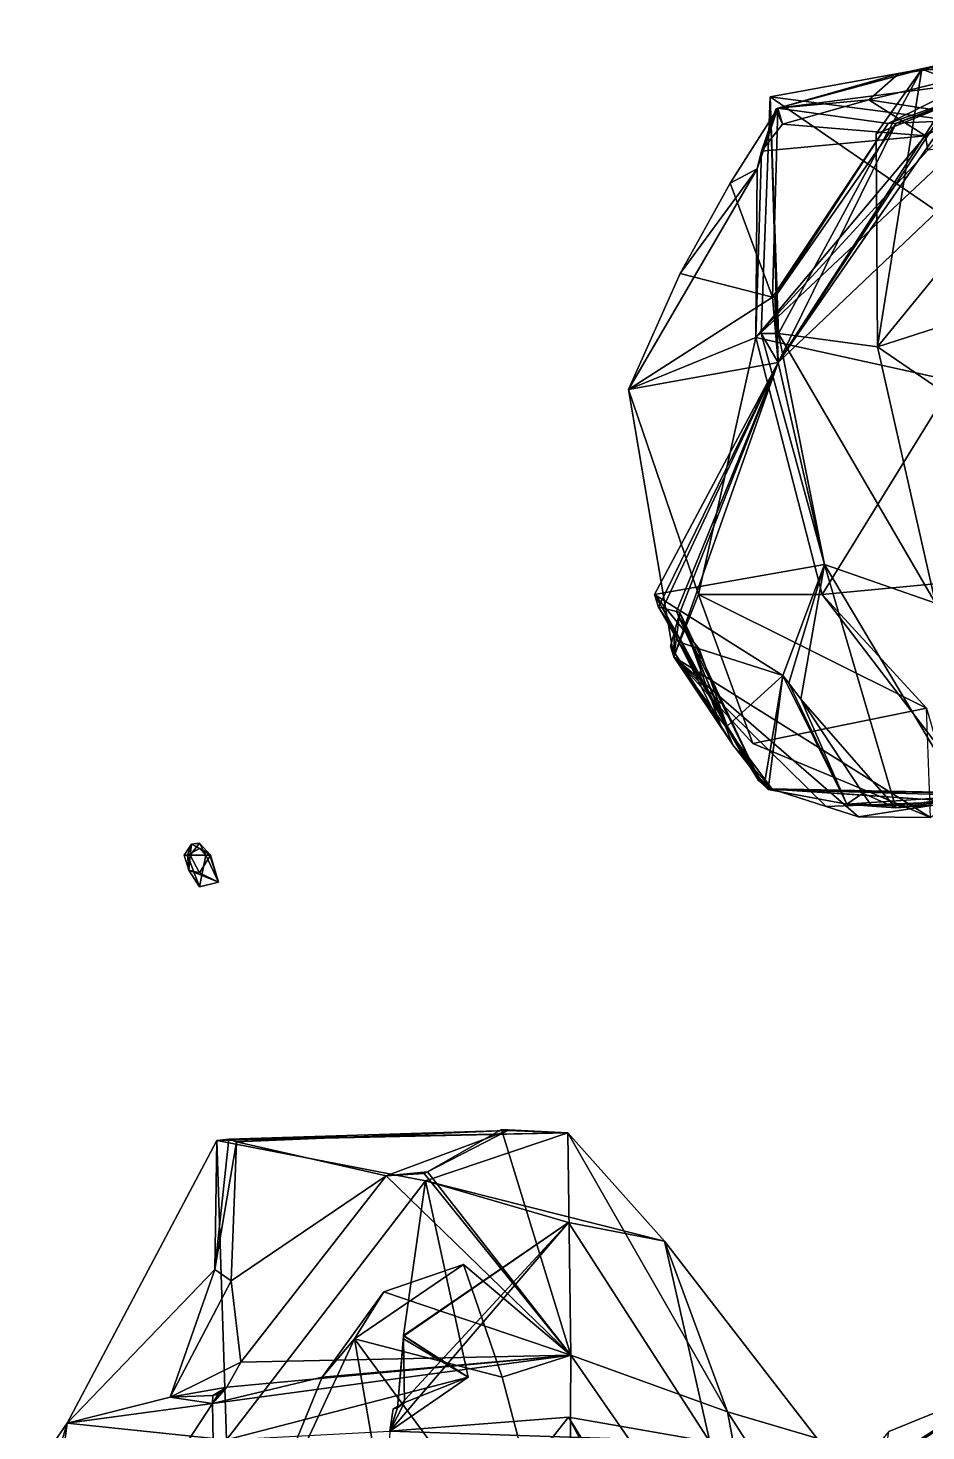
# Model space of a CAD drawing. Extents: x 290095 to 295679, y 4553756 to 4561441.
# Drawn here: x 293726.3 to 293787.6, y 4558671.6 to 4558767.4 of the extents above; entities that cross this region are included whole.
import ezdxf

# ---------------------------------------------------------------- set-up
doc = ezdxf.new("R2010")
doc.units = 0
doc.layers.add('Au_ppm_Pref_-_0_5', color=7, linetype='CONTINUOUS')

msp = doc.modelspace()

# ---------------------------------------------------------------- linework, layer by layer
at = {"layer": 'Au_ppm_Pref_-_0_5'}
for points in [[(293784.215, 4558760.178, 1930.281), (293787.338, 4558764.598, 1924.359), (293802.083, 4558767.412, 1930.905)], [(293784.215, 4558760.178, 1930.281), (293802.083, 4558767.412, 1930.905), (293784.312, 4558745.654, 1930.778)], [(293784.312, 4558745.654, 1930.778), (293802.083, 4558767.412, 1930.905), (293798.232, 4558750.122, 1933.732)], [(293811.471, 4558763.589, 1925.077), (293802.083, 4558767.412, 1930.905), (293787.338, 4558764.598, 1924.359)], [(293798.501, 4558766.075, 1906.31), (293783.705, 4558762.511, 1903.761), (293789.231, 4558761.673, 1901.375)], [(293798.501, 4558766.075, 1906.31), (293785.738, 4558764.289, 1906.094), (293783.705, 4558762.511, 1903.761)], [(293798.501, 4558766.075, 1906.31), (293788.043, 4558764.792, 1906.411), (293785.738, 4558764.289, 1906.094)], [(293800.617, 4558759.647, 1918.854), (293787.338, 4558764.598, 1924.359), (293776.967, 4558762.714, 1918.402)], [(293777.538, 4558746.559, 1924.028), (293776.967, 4558762.714, 1918.402), (293787.338, 4558764.598, 1924.359)], [(293788.043, 4558764.792, 1906.411), (293777.495, 4558761.944, 1905.753), (293785.738, 4558764.289, 1906.094)], [(293777.495, 4558761.944, 1905.753), (293788.043, 4558764.792, 1906.411), (293790.536, 4558763.635, 1909.218)], [(293777.495, 4558761.944, 1905.753), (293783.705, 4558762.511, 1903.761), (293785.738, 4558764.289, 1906.094)], [(293777.538, 4558746.559, 1924.028), (293787.338, 4558764.598, 1924.359), (293784.312, 4558745.654, 1930.778)], [(293784.312, 4558745.654, 1930.778), (293787.338, 4558764.598, 1924.359), (293784.215, 4558760.178, 1930.281)], [(293800.617, 4558759.647, 1918.854), (293811.471, 4558763.589, 1925.077), (293787.338, 4558764.598, 1924.359)], [(293790.536, 4558763.635, 1909.218), (293785.041, 4558760.903, 1910.684), (293777.495, 4558761.944, 1905.753)], [(293791.522, 4558763.178, 1910.328), (293785.041, 4558760.903, 1910.684), (293790.536, 4558763.635, 1909.218)], [(293791.522, 4558763.178, 1910.328), (293785.574, 4558760.925, 1910.894), (293785.041, 4558760.903, 1910.684)], [(293791.522, 4558763.178, 1910.328), (293792.863, 4558763.512, 1910.453), (293785.574, 4558760.925, 1910.894)], [(293785.574, 4558760.925, 1910.894), (293792.863, 4558763.512, 1910.453), (293788.154, 4558761.032, 1911.909)], [(293776.362, 4558746.559, 1918.402), (293776.967, 4558762.714, 1918.402), (293777.538, 4558746.559, 1924.028)], [(293776.967, 4558762.714, 1918.402), (293776.362, 4558746.559, 1918.402), (293777.522, 4558744.57, 1912.256)], [(293800.617, 4558759.647, 1918.854), (293776.967, 4558762.714, 1918.402), (293788.39, 4558754.876, 1915.629)], [(293776.967, 4558762.714, 1918.402), (293777.522, 4558744.57, 1912.256), (293788.39, 4558754.876, 1915.629)], [(293777.819, 4558760.855, 1905.136), (293783.705, 4558762.511, 1903.761), (293777.495, 4558761.944, 1905.753)], [(293777.819, 4558760.855, 1905.136), (293787.574, 4558760.045, 1901.229), (293783.705, 4558762.511, 1903.761)], [(293787.574, 4558760.045, 1901.229), (293789.231, 4558761.673, 1901.375), (293783.705, 4558762.511, 1903.761)], [(293777.495, 4558761.944, 1905.753), (293774.247, 4558756.826, 1905.971), (293776.08, 4558757.794, 1904.809)], [(293774.247, 4558756.826, 1905.971), (293777.495, 4558761.944, 1905.753), (293777.123, 4558749.042, 1910.798)], [(293776.08, 4558757.794, 1904.809), (293776.371, 4558759.015, 1905.018), (293777.495, 4558761.944, 1905.753)], [(293776.371, 4558759.015, 1905.018), (293777.35, 4558761.866, 1905.67), (293777.495, 4558761.944, 1905.753)], [(293777.35, 4558761.866, 1905.67), (293776.371, 4558759.015, 1905.018), (293777.819, 4558760.855, 1905.136)], [(293785.041, 4558760.903, 1910.684), (293777.123, 4558749.042, 1910.798), (293777.495, 4558761.944, 1905.753)], [(293777.35, 4558761.866, 1905.67), (293777.819, 4558760.855, 1905.136), (293777.495, 4558761.944, 1905.753)], [(293790.241, 4558761.604, 1901.068), (293789.231, 4558761.673, 1901.375), (293787.574, 4558760.045, 1901.229)], [(293790.241, 4558761.604, 1901.068), (293787.574, 4558760.045, 1901.229), (293787.744, 4558759.071, 1900.82)], [(293777.819, 4558760.855, 1905.136), (293776.371, 4558759.015, 1905.018), (293787.574, 4558760.045, 1901.229)], [(293785.041, 4558760.903, 1910.684), (293777.279, 4558749.027, 1910.897), (293777.123, 4558749.042, 1910.798)], [(293785.574, 4558760.925, 1910.894), (293777.279, 4558749.027, 1910.897), (293785.041, 4558760.903, 1910.684)], [(293777.522, 4558744.57, 1912.256), (293777.279, 4558749.027, 1910.897), (293785.574, 4558760.925, 1910.894)], [(293788.154, 4558761.032, 1911.909), (293777.522, 4558744.57, 1912.256), (293785.574, 4558760.925, 1910.894)], [(293788.327, 4558760.953, 1912.102), (293777.522, 4558744.57, 1912.256), (293788.154, 4558761.032, 1911.909)], [(293788.738, 4558760.766, 1912.559), (293777.522, 4558744.57, 1912.256), (293788.327, 4558760.953, 1912.102)], [(293788.39, 4558754.876, 1915.629), (293777.522, 4558744.57, 1912.256), (293788.738, 4558760.766, 1912.559)], [(293776.371, 4558759.015, 1905.018), (293775.998, 4558746.291, 1900.628), (293787.574, 4558760.045, 1901.229)], [(293787.574, 4558760.045, 1901.229), (293775.998, 4558746.291, 1900.628), (293787.744, 4558759.071, 1900.82)], [(293787.744, 4558759.071, 1900.82), (293775.998, 4558746.291, 1900.628), (293789.854, 4558759.303, 1900.319)], [(293789.854, 4558759.303, 1900.319), (293775.998, 4558746.291, 1900.628), (293789.521, 4558743.303, 1896.263)], [(293776.371, 4558759.015, 1905.018), (293776.08, 4558757.794, 1904.809), (293775.998, 4558746.291, 1900.628)], [(293776.08, 4558757.794, 1904.809), (293767.297, 4558742.721, 1906.523), (293775.998, 4558746.291, 1900.628)], [(293770.831, 4558750.653, 1906.523), (293767.297, 4558742.721, 1906.523), (293776.08, 4558757.794, 1904.809)], [(293776.08, 4558757.794, 1904.809), (293774.247, 4558756.826, 1905.971), (293770.831, 4558750.653, 1906.523)], [(293774.247, 4558756.826, 1905.971), (293777.123, 4558749.042, 1910.798), (293770.831, 4558750.653, 1906.523)], [(293770.831, 4558750.653, 1906.523), (293777.123, 4558749.042, 1910.798), (293767.297, 4558742.721, 1906.523)], [(293804.137, 4558732.071, 1930.598), (293784.312, 4558745.654, 1930.778), (293798.232, 4558750.122, 1933.732)], [(293767.297, 4558742.721, 1906.523), (293777.123, 4558749.042, 1910.798), (293777.522, 4558744.57, 1912.256)], [(293777.123, 4558749.042, 1910.798), (293777.279, 4558749.027, 1910.897), (293777.522, 4558744.57, 1912.256)], [(293767.297, 4558742.721, 1906.523), (293772.071, 4558728.741, 1901.828), (293775.998, 4558746.291, 1900.628)], [(293775.998, 4558746.291, 1900.628), (293772.071, 4558728.741, 1901.828), (293780.532, 4558728.741, 1896.879)], [(293775.998, 4558746.291, 1900.628), (293780.532, 4558728.741, 1896.879), (293789.521, 4558743.303, 1896.263)], [(293780.678, 4558730.787, 1918.197), (293776.362, 4558746.559, 1918.402), (293777.538, 4558746.559, 1924.028)], [(293776.362, 4558746.559, 1918.402), (293780.678, 4558730.787, 1918.197), (293777.522, 4558744.57, 1912.256)], [(293780.678, 4558730.787, 1918.197), (293777.538, 4558746.559, 1924.028), (293788.275, 4558728.145, 1924.731)], [(293777.538, 4558746.559, 1924.028), (293784.312, 4558745.654, 1930.778), (293788.275, 4558728.145, 1924.731)], [(293804.137, 4558732.071, 1930.598), (293788.275, 4558728.145, 1924.731), (293784.312, 4558745.654, 1930.778)], [(293777.522, 4558744.57, 1912.256), (293770.402, 4558724.465, 1907.787), (293767.297, 4558742.721, 1906.523)], [(293777.522, 4558744.57, 1912.256), (293769.082, 4558728.741, 1912.463), (293769.349, 4558727.876, 1911.517)], [(293769.082, 4558728.741, 1912.463), (293777.522, 4558744.57, 1912.256), (293780.678, 4558730.787, 1918.197)], [(293777.522, 4558744.57, 1912.256), (293769.349, 4558727.876, 1911.517), (293769.65, 4558727.798, 1911.069)], [(293770.579, 4558727.56, 1909.684), (293777.522, 4558744.57, 1912.256), (293769.65, 4558727.798, 1911.069)], [(293770.8, 4558727.503, 1909.353), (293770.402, 4558724.465, 1907.787), (293777.522, 4558744.57, 1912.256)], [(293770.8, 4558727.503, 1909.353), (293777.522, 4558744.57, 1912.256), (293770.579, 4558727.56, 1909.684)], [(293789.521, 4558743.303, 1896.263), (293780.532, 4558728.741, 1896.879), (293798.577, 4558730.441, 1896.349)], [(293767.297, 4558742.721, 1906.523), (293770.402, 4558724.465, 1907.787), (293772.071, 4558728.741, 1901.828)], [(293769.082, 4558728.741, 1912.463), (293780.678, 4558730.787, 1918.197), (293777.831, 4558723.193, 1914.978)], [(293777.831, 4558723.193, 1914.978), (293780.678, 4558730.787, 1918.197), (293778.239, 4558722.664, 1915.026)], [(293780.678, 4558730.787, 1918.197), (293779.075, 4558721.58, 1915.125), (293778.239, 4558722.664, 1915.026)], [(293779.075, 4558721.58, 1915.125), (293780.678, 4558730.787, 1918.197), (293785.556, 4558714.166, 1915.985)], [(293785.556, 4558714.166, 1915.985), (293780.678, 4558730.787, 1918.197), (293790.379, 4558714.511, 1918.143)], [(293780.678, 4558730.787, 1918.197), (293788.275, 4558728.145, 1924.731), (293790.379, 4558714.511, 1918.143)], [(293798.577, 4558730.441, 1896.349), (293780.532, 4558728.741, 1896.879), (293788.39, 4558718.466, 1897.159)], [(293770.982, 4558725.397, 1912.463), (293769.349, 4558727.876, 1911.517), (293769.082, 4558728.741, 1912.463)], [(293770.982, 4558725.397, 1912.463), (293769.082, 4558728.741, 1912.463), (293772.132, 4558725.027, 1912.885)], [(293772.132, 4558725.027, 1912.885), (293769.082, 4558728.741, 1912.463), (293777.831, 4558723.193, 1914.978)], [(293770.402, 4558724.465, 1907.787), (293775.791, 4558718.564, 1903.131), (293772.071, 4558728.741, 1901.828)], [(293772.071, 4558728.741, 1901.828), (293775.791, 4558718.564, 1903.131), (293787.651, 4558720.976, 1900.584)], [(293772.071, 4558728.741, 1901.828), (293787.651, 4558720.976, 1900.584), (293780.532, 4558728.741, 1896.879)], [(293787.651, 4558720.976, 1900.584), (293788.39, 4558718.466, 1897.159), (293780.532, 4558728.741, 1896.879)], [(293769.349, 4558727.876, 1911.517), (293770.982, 4558725.397, 1912.463), (293770.64, 4558725.605, 1911.517)], [(293769.349, 4558727.876, 1911.517), (293770.64, 4558725.605, 1911.517), (293769.65, 4558727.798, 1911.069)], [(293769.65, 4558727.798, 1911.069), (293770.64, 4558725.605, 1911.517), (293774.355, 4558719.067, 1911.517)], [(293769.65, 4558727.798, 1911.069), (293774.355, 4558719.067, 1911.517), (293770.579, 4558727.56, 1909.684)], [(293770.42, 4558726.114, 1908.898), (293770.402, 4558724.465, 1907.787), (293770.8, 4558727.503, 1909.353)], [(293770.42, 4558726.114, 1908.898), (293770.8, 4558727.503, 1909.353), (293773.602, 4558719.77, 1910.026)], [(293770.579, 4558727.56, 1909.684), (293776.153, 4558716.258, 1911.166), (293770.8, 4558727.503, 1909.353)], [(293770.579, 4558727.56, 1909.684), (293774.355, 4558719.067, 1911.517), (293776.153, 4558716.258, 1911.166)], [(293776.153, 4558716.258, 1911.166), (293774.419, 4558718.474, 1910.366), (293770.8, 4558727.503, 1909.353)], [(293773.602, 4558719.77, 1910.026), (293770.8, 4558727.503, 1909.353), (293774.419, 4558718.474, 1910.366)], [(293770.402, 4558724.465, 1907.787), (293770.42, 4558726.114, 1908.898), (293770.172, 4558725.209, 1908.602)], [(293770.172, 4558725.209, 1908.602), (293770.42, 4558726.114, 1908.898), (293773.602, 4558719.77, 1910.026)], [(293773.602, 4558719.77, 1910.026), (293770.402, 4558724.465, 1907.787), (293770.172, 4558725.209, 1908.602)], [(293770.64, 4558725.605, 1911.517), (293770.982, 4558725.397, 1912.463), (293772.227, 4558723.083, 1912.166)], [(293774.031, 4558719.729, 1911.736), (293770.64, 4558725.605, 1911.517), (293772.227, 4558723.083, 1912.166)], [(293774.355, 4558719.067, 1911.517), (293770.64, 4558725.605, 1911.517), (293774.031, 4558719.729, 1911.736)], [(293770.982, 4558725.397, 1912.463), (293772.132, 4558725.027, 1912.885), (293772.227, 4558723.083, 1912.166)], [(293774.031, 4558719.729, 1911.736), (293772.227, 4558723.083, 1912.166), (293772.132, 4558725.027, 1912.885)], [(293777.831, 4558723.193, 1914.978), (293774.031, 4558719.729, 1911.736), (293772.132, 4558725.027, 1912.885)], [(293777.109, 4558715.426, 1911.277), (293770.402, 4558724.465, 1907.787), (293774.419, 4558718.474, 1910.366)], [(293780.795, 4558714.252, 1909.982), (293770.402, 4558724.465, 1907.787), (293777.109, 4558715.426, 1911.277)], [(293783.012, 4558713.546, 1909.204), (293770.402, 4558724.465, 1907.787), (293780.795, 4558714.252, 1909.982)], [(293787.929, 4558713.494, 1906.196), (293770.402, 4558724.465, 1907.787), (293783.012, 4558713.546, 1909.204)], [(293770.402, 4558724.465, 1907.787), (293773.602, 4558719.77, 1910.026), (293774.419, 4558718.474, 1910.366)], [(293770.402, 4558724.465, 1907.787), (293787.929, 4558713.494, 1906.196), (293775.791, 4558718.564, 1903.131)], [(293776.562, 4558715.688, 1911.394), (293774.031, 4558719.729, 1911.736), (293777.831, 4558723.193, 1914.978)], [(293776.833, 4558715.416, 1911.456), (293776.562, 4558715.688, 1911.394), (293777.831, 4558723.193, 1914.978)], [(293776.833, 4558715.416, 1911.456), (293777.831, 4558723.193, 1914.978), (293782.2, 4558714.405, 1914.323)], [(293777.831, 4558723.193, 1914.978), (293778.239, 4558722.664, 1915.026), (293782.2, 4558714.405, 1914.323)], [(293778.239, 4558722.664, 1915.026), (293779.075, 4558721.58, 1915.125), (293782.2, 4558714.405, 1914.323)], [(293787.651, 4558720.976, 1900.584), (293775.791, 4558718.564, 1903.131), (293787.929, 4558713.494, 1906.196)], [(293779.075, 4558721.58, 1915.125), (293785.556, 4558714.166, 1915.985), (293783.306, 4558715.174, 1915.281)], [(293779.075, 4558721.58, 1915.125), (293783.306, 4558715.174, 1915.281), (293782.2, 4558714.405, 1914.323)], [(293774.031, 4558719.729, 1911.736), (293774.948, 4558718.024, 1911.517), (293774.355, 4558719.067, 1911.517)], [(293774.948, 4558718.024, 1911.517), (293774.031, 4558719.729, 1911.736), (293776.562, 4558715.688, 1911.394)], [(293774.355, 4558719.067, 1911.517), (293774.948, 4558718.024, 1911.517), (293776.153, 4558716.258, 1911.166)], [(293776.153, 4558716.258, 1911.166), (293777.109, 4558715.426, 1911.277), (293774.419, 4558718.474, 1910.366)], [(293776.183, 4558716.029, 1911.341), (293776.153, 4558716.258, 1911.166), (293774.948, 4558718.024, 1911.517)], [(293776.183, 4558716.029, 1911.341), (293774.948, 4558718.024, 1911.517), (293776.562, 4558715.688, 1911.394)], [(293776.183, 4558716.029, 1911.341), (293777.109, 4558715.426, 1911.277), (293776.153, 4558716.258, 1911.166)], [(293776.183, 4558716.029, 1911.341), (293776.987, 4558715.465, 1911.319), (293777.109, 4558715.426, 1911.277)], [(293776.562, 4558715.688, 1911.394), (293776.987, 4558715.465, 1911.319), (293776.183, 4558716.029, 1911.341)], [(293776.833, 4558715.416, 1911.456), (293776.987, 4558715.465, 1911.319), (293776.562, 4558715.688, 1911.394)], [(293792.814, 4558715.117, 1912.327), (293776.987, 4558715.465, 1911.319), (293776.833, 4558715.416, 1911.456)], [(293776.833, 4558715.416, 1911.456), (293782.2, 4558714.405, 1914.323), (293790.964, 4558714.993, 1912.676)], [(293792.814, 4558715.117, 1912.327), (293776.833, 4558715.416, 1911.456), (293790.964, 4558714.993, 1912.676)], [(293777.109, 4558715.426, 1911.277), (293776.987, 4558715.465, 1911.319), (293789.737, 4558714.605, 1911.246)], [(293776.987, 4558715.465, 1911.319), (293793.114, 4558715.137, 1912.271), (293789.737, 4558714.605, 1911.246)], [(293793.114, 4558715.137, 1912.271), (293776.987, 4558715.465, 1911.319), (293792.814, 4558715.117, 1912.327)], [(293777.109, 4558715.426, 1911.277), (293789.737, 4558714.605, 1911.246), (293780.795, 4558714.252, 1909.982)], [(293786.139, 4558714.341, 1914.511), (293785.556, 4558714.166, 1915.985), (293801.555, 4558716.102, 1912.845)], [(293790.379, 4558714.511, 1918.143), (293801.555, 4558716.102, 1912.845), (293785.556, 4558714.166, 1915.985)], [(293786.139, 4558714.341, 1914.511), (293801.555, 4558716.102, 1912.845), (293790.964, 4558714.993, 1912.676)], [(293780.795, 4558714.252, 1909.982), (293789.737, 4558714.605, 1911.246), (293783.012, 4558713.546, 1909.204)], [(293783.306, 4558715.174, 1915.281), (293783.905, 4558714.267, 1915.303), (293782.2, 4558714.405, 1914.323)], [(293790.964, 4558714.993, 1912.676), (293782.2, 4558714.405, 1914.323), (293786.139, 4558714.341, 1914.511)], [(293782.2, 4558714.405, 1914.323), (293783.905, 4558714.267, 1915.303), (293786.139, 4558714.341, 1914.511)], [(293789.737, 4558714.605, 1911.246), (293787.929, 4558713.494, 1906.196), (293783.012, 4558713.546, 1909.204)], [(293785.556, 4558714.166, 1915.985), (293783.905, 4558714.267, 1915.303), (293783.306, 4558715.174, 1915.281)], [(293783.905, 4558714.267, 1915.303), (293785.556, 4558714.166, 1915.985), (293786.139, 4558714.341, 1914.511)], [(293736.933, 4558710.923, 1918.402), (293737.451, 4558711.69, 1918.402), (293737.348, 4558710.923, 1918.706)], [(293737.451, 4558711.69, 1918.402), (293736.933, 4558710.923, 1918.402), (293737.182, 4558710.923, 1918.02)], [(293737.451, 4558711.69, 1918.402), (293737.182, 4558710.923, 1918.02), (293737.994, 4558711.389, 1918.247)], [(293737.994, 4558711.389, 1918.247), (293737.182, 4558710.923, 1918.02), (293738.418, 4558710.923, 1918.202)], [(293738.752, 4558710.923, 1918.759), (293737.348, 4558710.923, 1918.706), (293737.994, 4558711.76, 1918.681)], [(293737.451, 4558711.69, 1918.402), (293737.994, 4558711.76, 1918.681), (293737.348, 4558710.923, 1918.706)], [(293737.451, 4558711.69, 1918.402), (293738.237, 4558711.268, 1918.402), (293737.994, 4558711.76, 1918.681)], [(293738.237, 4558711.268, 1918.402), (293737.451, 4558711.69, 1918.402), (293737.994, 4558711.389, 1918.247)], [(293738.752, 4558710.923, 1918.759), (293737.994, 4558711.76, 1918.681), (293738.237, 4558711.268, 1918.402)], [(293738.237, 4558711.268, 1918.402), (293737.994, 4558711.389, 1918.247), (293738.418, 4558710.923, 1918.202)], [(293737.268, 4558709.896, 1918.402), (293736.933, 4558710.923, 1918.402), (293737.348, 4558710.923, 1918.706)], [(293736.933, 4558710.923, 1918.402), (293737.268, 4558709.896, 1918.402), (293737.182, 4558710.923, 1918.02)], [(293737.268, 4558709.896, 1918.402), (293737.994, 4558708.759, 1917.681), (293737.182, 4558710.923, 1918.02)], [(293738.418, 4558710.923, 1918.202), (293737.182, 4558710.923, 1918.02), (293737.994, 4558708.759, 1917.681)], [(293737.268, 4558709.896, 1918.402), (293737.348, 4558710.923, 1918.706), (293737.994, 4558709.732, 1918.799)], [(293738.752, 4558710.923, 1918.759), (293737.994, 4558709.732, 1918.799), (293737.348, 4558710.923, 1918.706)], [(293738.752, 4558710.923, 1918.759), (293739.3, 4558709.075, 1918.402), (293737.994, 4558709.732, 1918.799)], [(293739.3, 4558709.075, 1918.402), (293738.418, 4558710.923, 1918.202), (293737.994, 4558708.759, 1917.681)], [(293738.752, 4558710.923, 1918.759), (293738.237, 4558711.268, 1918.402), (293738.704, 4558710.923, 1918.402)], [(293738.704, 4558710.923, 1918.402), (293738.237, 4558711.268, 1918.402), (293738.418, 4558710.923, 1918.202)], [(293739.3, 4558709.075, 1918.402), (293738.704, 4558710.923, 1918.402), (293738.418, 4558710.923, 1918.202)], [(293738.752, 4558710.923, 1918.759), (293738.704, 4558710.923, 1918.402), (293739.3, 4558709.075, 1918.402)], [(293739.3, 4558709.075, 1918.402), (293737.268, 4558709.896, 1918.402), (293737.994, 4558709.732, 1918.799)], [(293737.268, 4558709.896, 1918.402), (293739.3, 4558709.075, 1918.402), (293737.994, 4558708.759, 1917.681)], [(293758.618, 4558692.186, 1878.676), (293763.352, 4558676.791, 1882.65), (293753.558, 4558689.295, 1882.44)], [(293753.558, 4558689.295, 1882.44), (293759.061, 4558692.135, 1878.256), (293758.618, 4558692.186, 1878.676)], [(293763.142, 4558691.969, 1876.471), (293758.618, 4558692.186, 1878.676), (293759.061, 4558692.135, 1878.256)], [(293758.618, 4558692.186, 1878.676), (293763.142, 4558691.969, 1876.471), (293763.352, 4558676.791, 1882.65)], [(293739.166, 4558691.446, 1876.827), (293739.028, 4558682.646, 1879.593), (293728.963, 4558672.139, 1876.827)], [(293739.166, 4558691.446, 1876.827), (293728.963, 4558672.139, 1876.827), (293739.831, 4558671.014, 1871.981)], [(293739.992, 4558691.527, 1877.243), (293740.523, 4558691.36, 1877.582), (293739.028, 4558682.646, 1879.593)], [(293739.992, 4558691.527, 1877.243), (293739.028, 4558682.646, 1879.593), (293739.166, 4558691.446, 1876.827)], [(293740.523, 4558691.36, 1877.582), (293740.149, 4558681.859, 1880.447), (293739.028, 4558682.646, 1879.593)], [(293763.142, 4558691.969, 1876.471), (293739.992, 4558691.527, 1877.243), (293739.166, 4558691.446, 1876.827)], [(293763.142, 4558691.969, 1876.471), (293739.166, 4558691.446, 1876.827), (293753.428, 4558688.689, 1871.023)], [(293739.166, 4558691.446, 1876.827), (293739.831, 4558671.014, 1871.981), (293753.428, 4558688.689, 1871.023)], [(293763.142, 4558691.969, 1876.471), (293759.061, 4558692.135, 1878.256), (293739.992, 4558691.527, 1877.243)], [(293739.992, 4558691.527, 1877.243), (293759.061, 4558692.135, 1878.256), (293740.523, 4558691.36, 1877.582)], [(293740.523, 4558691.36, 1877.582), (293750.749, 4558689.032, 1882.583), (293740.149, 4558681.859, 1880.447)], [(293759.061, 4558692.135, 1878.256), (293750.749, 4558689.032, 1882.583), (293740.523, 4558691.36, 1877.582)], [(293759.061, 4558692.135, 1878.256), (293753.558, 4558689.295, 1882.44), (293750.749, 4558689.032, 1882.583)], [(293763.142, 4558691.969, 1876.471), (293753.428, 4558688.689, 1871.023), (293769.762, 4558684.578, 1870.887)], [(293774.051, 4558672.914, 1875.65), (293763.352, 4558676.791, 1882.65), (293763.142, 4558691.969, 1876.471)], [(293774.051, 4558672.914, 1875.65), (293763.142, 4558691.969, 1876.471), (293769.762, 4558684.578, 1870.887)], [(293753.428, 4558688.689, 1871.023), (293739.831, 4558671.014, 1871.981), (293756.34, 4558675.287, 1870.887)], [(293740.808, 4558676.301, 1882.49), (293740.149, 4558681.859, 1880.447), (293750.749, 4558689.032, 1882.583)], [(293750.749, 4558689.032, 1882.583), (293763.352, 4558676.791, 1882.65), (293740.808, 4558676.301, 1882.49)], [(293753.558, 4558689.295, 1882.44), (293753.331, 4558689.185, 1882.601), (293750.749, 4558689.032, 1882.583)], [(293753.331, 4558689.185, 1882.601), (293763.352, 4558676.791, 1882.65), (293750.749, 4558689.032, 1882.583)], [(293753.428, 4558688.689, 1871.023), (293756.34, 4558675.287, 1870.887), (293751.928, 4558678.125, 1867.598)], [(293763.192, 4558685.853, 1867.365), (293753.428, 4558688.689, 1871.023), (293751.928, 4558678.125, 1867.598)], [(293753.558, 4558689.295, 1882.44), (293763.352, 4558676.791, 1882.65), (293753.331, 4558689.185, 1882.601)], [(293753.428, 4558688.689, 1871.023), (293763.192, 4558685.853, 1867.365), (293769.762, 4558684.578, 1870.887)], [(293751.52, 4558673.196, 1865.921), (293750.999, 4558671.585, 1865.478), (293763.192, 4558685.853, 1867.365)], [(293750.999, 4558671.585, 1865.478), (293772.854, 4558670.86, 1866.406), (293763.192, 4558685.853, 1867.365)], [(293763.192, 4558685.853, 1867.365), (293751.924, 4558678.09, 1867.586), (293751.52, 4558673.196, 1865.921)], [(293763.192, 4558685.853, 1867.365), (293751.926, 4558678.111, 1867.593), (293751.924, 4558678.09, 1867.586)], [(293763.192, 4558685.853, 1867.365), (293751.928, 4558678.125, 1867.598), (293751.926, 4558678.111, 1867.593)], [(293769.762, 4558684.578, 1870.887), (293763.192, 4558685.853, 1867.365), (293772.854, 4558670.86, 1866.406)], [(293774.051, 4558672.914, 1875.65), (293769.762, 4558684.578, 1870.887), (293780.167, 4558671.122, 1870.887)], [(293780.167, 4558671.122, 1870.887), (293769.762, 4558684.578, 1870.887), (293772.854, 4558670.86, 1866.406)], [(293728.963, 4558672.139, 1876.827), (293739.028, 4558682.646, 1879.593), (293735.985, 4558673.911, 1880.557)], [(293739.028, 4558682.646, 1879.593), (293740.149, 4558681.859, 1880.447), (293735.985, 4558673.911, 1880.557)], [(293758.658, 4558675.287, 1888.705), (293748.59, 4558677.908, 1890.212), (293756.024, 4558682.968, 1888.705)], [(293756.024, 4558682.968, 1888.705), (293748.59, 4558677.908, 1890.212), (293750.593, 4558681.115, 1886.763)], [(293750.593, 4558681.115, 1886.763), (293763.352, 4558676.791, 1882.65), (293756.024, 4558682.968, 1888.705)], [(293756.024, 4558682.968, 1888.705), (293763.352, 4558676.791, 1882.65), (293758.658, 4558675.287, 1888.705)], [(293735.985, 4558673.911, 1880.557), (293740.149, 4558681.859, 1880.447), (293740.808, 4558676.301, 1882.49)], [(293746.366, 4558675.287, 1886.713), (293763.352, 4558676.791, 1882.65), (293750.593, 4558681.115, 1886.763)], [(293748.59, 4558677.908, 1890.212), (293746.366, 4558675.287, 1886.713), (293750.593, 4558681.115, 1886.763)], [(293739.145, 4558657.653, 1888.224), (293748.59, 4558677.908, 1890.212), (293750.593, 4558666.343, 1891.687)], [(293748.59, 4558677.908, 1890.212), (293739.145, 4558657.653, 1888.224), (293746.366, 4558675.287, 1886.713)], [(293758.658, 4558675.287, 1888.705), (293763.246, 4558657.975, 1888.503), (293748.59, 4558677.908, 1890.212)], [(293763.246, 4558657.975, 1888.503), (293750.593, 4558666.343, 1891.687), (293748.59, 4558677.908, 1890.212)], [(293751.924, 4558678.09, 1867.586), (293751.929, 4558677.897, 1867.554), (293751.52, 4558673.196, 1865.921)], [(293752, 4558673.543, 1866.745), (293751.52, 4558673.196, 1865.921), (293751.929, 4558677.897, 1867.554)], [(293751.924, 4558678.09, 1867.586), (293751.926, 4558678.111, 1867.593), (293751.928, 4558678.109, 1867.595)], [(293751.929, 4558677.897, 1867.554), (293751.924, 4558678.09, 1867.586), (293751.928, 4558678.109, 1867.595)], [(293751.926, 4558678.111, 1867.593), (293751.928, 4558678.125, 1867.598), (293751.928, 4558678.109, 1867.595)], [(293751.928, 4558678.125, 1867.598), (293756.34, 4558675.287, 1870.887), (293751.928, 4558678.109, 1867.595)], [(293756.34, 4558675.287, 1870.887), (293751.929, 4558677.897, 1867.554), (293751.928, 4558678.109, 1867.595)], [(293756.34, 4558675.287, 1870.887), (293752, 4558673.543, 1866.745), (293751.929, 4558677.897, 1867.554)], [(293735.985, 4558673.911, 1880.557), (293740.808, 4558676.301, 1882.49), (293739.857, 4558674.601, 1882.48)], [(293763.352, 4558676.791, 1882.65), (293738.884, 4558673.487, 1882.471), (293739.857, 4558674.601, 1882.48)], [(293763.352, 4558676.791, 1882.65), (293746.366, 4558675.287, 1886.713), (293738.884, 4558673.487, 1882.471)], [(293763.352, 4558676.791, 1882.65), (293739.857, 4558674.601, 1882.48), (293740.808, 4558676.301, 1882.49)], [(293758.658, 4558675.287, 1888.705), (293763.352, 4558676.791, 1882.65), (293763.246, 4558657.975, 1888.503)], [(293763.246, 4558657.975, 1888.503), (293763.352, 4558676.791, 1882.65), (293777.035, 4558657.037, 1882.89)], [(293763.352, 4558676.791, 1882.65), (293774.051, 4558672.914, 1875.65), (293777.035, 4558657.037, 1882.89)], [(293738.884, 4558673.487, 1882.471), (293746.366, 4558675.287, 1886.713), (293739.145, 4558657.653, 1888.224)], [(293750.999, 4558671.585, 1865.478), (293756.34, 4558675.287, 1870.887), (293739.831, 4558671.014, 1871.981)], [(293750.999, 4558671.585, 1865.478), (293752, 4558673.543, 1866.745), (293756.34, 4558675.287, 1870.887)], [(293781.445, 4558667.291, 1936.22), (293797.515, 4558675.535, 1934.71), (293794.44, 4558675.458, 1937.183)], [(293781.445, 4558667.291, 1936.22), (293791.294, 4558661.374, 1933.549), (293797.515, 4558675.535, 1934.71)], [(293781.445, 4558667.291, 1936.22), (293794.44, 4558675.458, 1937.183), (293793.032, 4558674.8, 1937.41)], [(293735.985, 4558673.911, 1880.557), (293739.857, 4558674.601, 1882.48), (293738.892, 4558674.031, 1882.301)], [(293735.985, 4558673.911, 1880.557), (293738.892, 4558674.031, 1882.301), (293738.884, 4558673.487, 1882.471)], [(293739.857, 4558674.601, 1882.48), (293738.884, 4558673.487, 1882.471), (293739.268, 4558674.114, 1882.475)], [(293738.884, 4558673.487, 1882.471), (293738.892, 4558674.031, 1882.301), (293739.268, 4558674.114, 1882.475)], [(293739.857, 4558674.601, 1882.48), (293739.268, 4558674.114, 1882.475), (293738.892, 4558674.031, 1882.301)], [(293781.445, 4558667.291, 1936.22), (293793.032, 4558674.8, 1937.41), (293785.081, 4558671.576, 1939.402)], [(293793.032, 4558674.8, 1937.41), (293784.13, 4558665.254, 1941.34), (293785.081, 4558671.576, 1939.402)], [(293820, 4558635.115, 1945.143), (293784.13, 4558665.254, 1941.34), (293793.032, 4558674.8, 1937.41)], [(293739.145, 4558657.653, 1888.224), (293726.682, 4558654.849, 1882.261), (293738.884, 4558673.487, 1882.471)], [(293738.884, 4558673.487, 1882.471), (293726.682, 4558654.849, 1882.261), (293728.963, 4558672.139, 1876.827)], [(293738.884, 4558673.487, 1882.471), (293728.963, 4558672.139, 1876.827), (293735.985, 4558673.911, 1880.557)], [(293750.999, 4558671.585, 1865.478), (293751.218, 4558673.128, 1865.978), (293752, 4558673.543, 1866.745)], [(293751.218, 4558673.128, 1865.978), (293750.999, 4558671.585, 1865.478), (293751.52, 4558673.196, 1865.921)], [(293752, 4558673.543, 1866.745), (293751.218, 4558673.128, 1865.978), (293751.52, 4558673.196, 1865.921)], [(293726.682, 4558654.849, 1882.261), (293716.867, 4558654.668, 1876.077), (293728.963, 4558672.139, 1876.827)], [(293725.394, 4558660.314, 1871.836), (293728.963, 4558672.139, 1876.827), (293716.867, 4558654.668, 1876.077)], [(293725.394, 4558660.314, 1871.836), (293739.831, 4558671.014, 1871.981), (293728.963, 4558672.139, 1876.827)], [(293763.192, 4558672.558, 1859.918), (293750.177, 4558656.055, 1860.168), (293771.208, 4558657.405, 1860.677)], [(293750.999, 4558671.585, 1865.478), (293750.177, 4558656.055, 1860.168), (293763.192, 4558672.558, 1859.918)], [(293750.999, 4558671.585, 1865.478), (293763.192, 4558672.558, 1859.918), (293772.854, 4558670.86, 1866.406)], [(293763.192, 4558672.558, 1859.918), (293771.208, 4558657.405, 1860.677), (293771.796, 4558658.146, 1860.666)], [(293772.224, 4558657.946, 1860.905), (293763.192, 4558672.558, 1859.918), (293771.796, 4558658.146, 1860.666)], [(293772.224, 4558657.946, 1860.905), (293772.854, 4558670.86, 1866.406), (293763.192, 4558672.558, 1859.918)], [(293780.167, 4558671.122, 1870.887), (293783.994, 4558657.469, 1875.495), (293774.051, 4558672.914, 1875.65)], [(293783.994, 4558657.469, 1875.495), (293777.035, 4558657.037, 1882.89), (293774.051, 4558672.914, 1875.65)]]:
    msp.add_3dface(points, dxfattribs=at)

doc.saveas('drawing.dxf')
